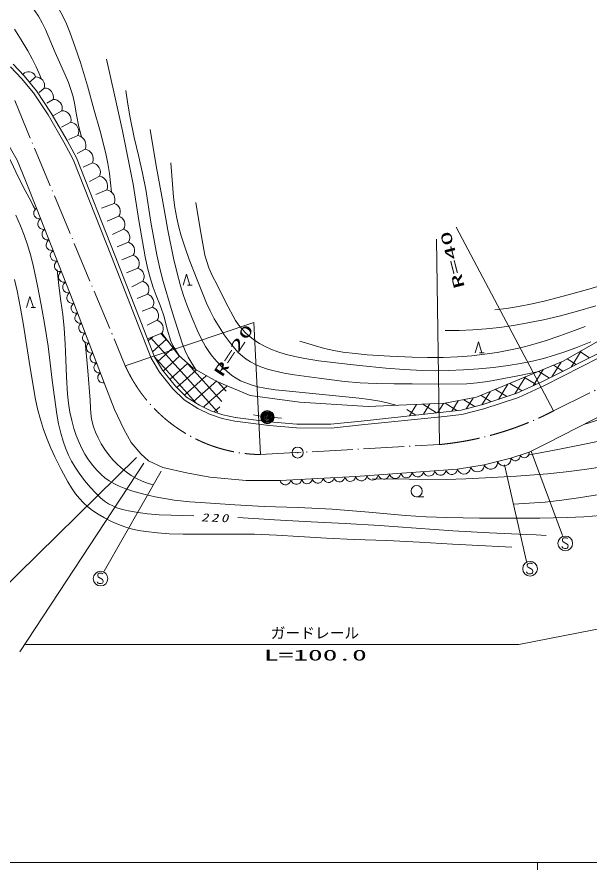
# Model space of a CAD drawing. Units: millimetres, scale not verified. Extents: x 69391 to 709391, y -64 to 359936.
# Drawn here: x 226782 to 304486, y 183936 to 299616 of the extents above; entities that cross this region are included whole.
import ezdxf
from ezdxf.enums import TextEntityAlignment as Align

# ---------------------------------------------------------------- set-up
doc = ezdxf.new("R2010")
doc.units = ezdxf.units.MM
doc.header["$LTSCALE"] = 1000
doc.linetypes.add('USER1', pattern=[7.000001, 5.508197, -0.688525, 0.114754, -0.688525])
for name, color, linetype, lineweight in [('S-SUV', 7, 'Continuous', 13), ('S-SUV-HICN', 1, 'Continuous', 13), ('S-SUV-LWCN', 7, 'Continuous', 13)]:
    doc.layers.add(name, color=color, linetype=linetype, lineweight=lineweight)
doc.styles.add('ＭＳ ゴシック', font='')
doc.styles.get('ＭＳ ゴシック').set_extended_font_data('MS Gothic')

# ---------------------------------------------------------------- blocks, each defined once
blk = doc.blocks.new('BUHIN1')
at = {"color": 7, "linetype": 'Continuous', "lineweight": 13}
blk.add_line((146, -746), (746, -746), dxfattribs=at)
blk.add_lwpolyline([(-458, -746), (0, 750), (458, -746)], dxfattribs=at)
blk = doc.blocks.new('BUHIN3')
at = {"color": 7, "linetype": 'Continuous', "lineweight": 13}
blk.add_line((0, -765), (995, -765), dxfattribs=at)
blk.add_circle((0, 0), 765, dxfattribs=at)
blk = doc.blocks.new('BUHIN4')
at = {"color": 7, "linetype": 'Continuous', "lineweight": 13}
for radius in [896, 792, 688, 580, 477, 351, 243, 140, 27]:
    blk.add_circle((0, 0), radius, dxfattribs=at)
blk = doc.blocks.new('BUHIN6')
at = {"color": 7, "linetype": 'Continuous', "lineweight": 13}
blk.add_lwpolyline([(310, 645), (255, 705), (180, 740), (75, 760), (-80, 760), (-210, 725), (-320, 650), (-385, 540), (-390, 425), (-385, 350), (-345, 250), (-275, 195), (270, -120), (330, -210), (370, -335), (360, -455), (325, -550), (255, -640), (100, -685), (-130, -685), (-230, -670), (-325, -625), (-405, -550), (-475, -435)], dxfattribs=at)
blk.add_circle((0, 0), 995, dxfattribs=at)
blk = doc.blocks.new('BUHIN8')
at = {"color": 7, "linetype": 'Continuous', "lineweight": 13}
for radius in [746, 22.5]:
    blk.add_circle((0, 0), radius, dxfattribs=at)
blk = doc.blocks.new('BUHIN13')
at = {"color": 7, "linetype": 'Continuous', "lineweight": 13}
blk.add_lwpolyline([(-280, 717), (-424, 599), (-530, 458), (-633, 256), (-658, 65), (-646, -124), (-559, -347), (-439, -494), (-291, -618), (-79, -696), (93, -724), (280, -717)], dxfattribs=at)
blk = doc.blocks.new('BUHIN14')
at = {"color": 7, "linetype": 'Continuous', "lineweight": 13}
blk.add_lwpolyline([(-258, 674), (-394, 564), (-494, 433), (-592, 245), (-616, 65), (-606, -113), (-526, -321), (-415, -460), (-277, -578), (-79, -652), (83, -680), (258, -674)], dxfattribs=at)
blk = doc.blocks.new('BUHIN15')
at = {"color": 7, "linetype": 'Continuous', "lineweight": 13}
blk.add_lwpolyline([(-732, -40), (-668, -205), (-573, -343), (-421, -497), (-255, -576), (-80, -621), (147, -609), (316, -545), (473, -448), (607, -279), (683, -132), (732, 40)], dxfattribs=at)
blk = doc.blocks.new('BUHIN16')
at = {"color": 7, "linetype": 'Continuous', "lineweight": 13}
blk.add_lwpolyline([(-767, -54), (-697, -226), (-594, -369), (-433, -527), (-258, -607), (-74, -652), (164, -636), (340, -565), (502, -462), (640, -282), (718, -127), (767, 54)], dxfattribs=at)
blk = doc.blocks.new('BUHIN17')
at = {"color": 7, "linetype": 'Continuous', "lineweight": 13}
blk.add_lwpolyline([(-914, -149), (-811, -348), (-672, -508), (-461, -680), (-242, -757), (-16, -791), (267, -744), (470, -641), (653, -498), (799, -268), (875, -73), (914, 149)], dxfattribs=at)
blk = doc.blocks.new('BUHIN18')
at = {"color": 7, "linetype": 'Continuous', "lineweight": 13}
blk.add_lwpolyline([(-904, -224), (-785, -415), (-633, -564), (-407, -720), (-182, -779), (48, -794), (328, -725), (524, -605), (696, -447), (823, -204), (883, -2), (904, 224)], dxfattribs=at)
blk = doc.blocks.new('BUHIN19')
at = {"color": 7, "linetype": 'Continuous', "lineweight": 13}
blk.add_lwpolyline([(-615, -214), (-520, -340), (-404, -434), (-237, -528), (-76, -554), (85, -550), (275, -484), (404, -387), (514, -266), (586, -89), (615, 56), (615, 214)], dxfattribs=at)

msp = doc.modelspace()

# ---------------------------------------------------------------- linework, layer by layer
at = {"layer": 'S-SUV'}
for p, q in [((227369, 291300), (225909, 292871)), ((226258, 293229), (227743, 291632)), ((227810, 292035), (227573, 291833)), ((227743, 291632), (229429, 289631)), ((229028, 289331), (227369, 291300)), ((229286, 291514), (228568, 290838)), ((230989, 286335), (229028, 289331)), ((229429, 289631), (231414, 286597)), ((230480, 289980), (229789, 289390)), ((231674, 288445), (230829, 287943)), ((232868, 286911), (231733, 286270)), ((233134, 282640), (230989, 286335)), ((231414, 286597), (233572, 282883)), ((234062, 285377), (232819, 284687)), ((235041, 283539), (233814, 283014)), ((225510, 282435), (226790, 280219)), ((234373, 280296), (233134, 282640)), ((233572, 282883), (234828, 280505)), ((236020, 281701), (234944, 281114)), ((226790, 280219), (227947, 277437)), ((239599, 267145), (234373, 280296)), ((234828, 280505), (240064, 267328)), ((236999, 279864), (235759, 279260)), ((237979, 278026), (236618, 277315)), ((227947, 277437), (229424, 273693)), ((238958, 276188), (237477, 275551)), ((239937, 274350), (238246, 273697)), ((229424, 273693), (234471, 260790)), ((240587, 272588), (239015, 271933)), ((241236, 270827), (239738, 270124)), ((286341, 271117), (299539, 246198)), ((241886, 269066), (240372, 268451)), ((283680, 269473), (284061, 241632)), ((240064, 267328), (245408, 253552)), ((242535, 267305), (241005, 266687)), ((244957, 253331), (239599, 267145)), ((243185, 265544), (241638, 264923)), ((243834, 263782), (242361, 263024)), ((244483, 262021), (243085, 261441)), ((234471, 260790), (238605, 250006)), ((245133, 260260), (243763, 259723)), ((241467, 252302), (258885, 258203)), ((245782, 258499), (244442, 257823)), ((258885, 258203), (259816, 240277)), ((300834, 252923), (307562, 256813)), ((246432, 256738), (244464, 255985)), ((245240, 256282), (244580, 255687)), ((244898, 256151), (254019, 246039)), ((247034, 255933), (245145, 254230)), ((246265, 256674), (247530, 255272)), ((246432, 256738), (248713, 253692)), ((247914, 254759), (245818, 252869)), ((245408, 253552), (246497, 251738)), ((245411, 253545), (251120, 247216)), ((248813, 253604), (246601, 251608)), ((248713, 253692), (250658, 251974)), ((298056, 250168), (305498, 253960)), ((305768, 253424), (298316, 249627)), ((303316, 254359), (301934, 252144)), ((303106, 254237), (304425, 253413)), ((246086, 251451), (244957, 253331)), ((249915, 252630), (247518, 250468)), ((249903, 252641), (254578, 247457)), ((289120, 248039), (300834, 252923)), ((300571, 252814), (299323, 250813)), ((299531, 252380), (300819, 251576)), ((301405, 253254), (302622, 252495)), ((247901, 249193), (246086, 251451)), ((246497, 251738), (248271, 249531)), ((251095, 251727), (248458, 249349)), ((250658, 251974), (253869, 250165)), ((298163, 251810), (296776, 249588)), ((297568, 251562), (299016, 250657)), ((238605, 250006), (240006, 246394)), ((252437, 250971), (249508, 248329)), ((253862, 250289), (250730, 247464)), ((253869, 250165), (258391, 248265)), ((254039, 250093), (255137, 248876)), ((293641, 249924), (295273, 248906)), ((295755, 250806), (294318, 248504)), ((294576, 248589), (298056, 250168)), ((295604, 250743), (297170, 249766)), ((249449, 247689), (247901, 249193)), ((248271, 249531), (249761, 248083)), ((255258, 249581), (253827, 248290)), ((290939, 248798), (289827, 247016)), ((291678, 249106), (293226, 248140)), ((293347, 249802), (292069, 247754)), ((298316, 249627), (294795, 248030)), ((251285, 246517), (249449, 247689)), ((249761, 248083), (251530, 246954)), ((253827, 248290), (252813, 247376)), ((258391, 248265), (265085, 247361)), ((284788, 247225), (289120, 248039)), ((286608, 247567), (285737, 246171)), ((287365, 247709), (288863, 246775)), ((288627, 247946), (287717, 246489)), ((289715, 248287), (291091, 247428)), ((289943, 247045), (294576, 248589)), ((294795, 248030), (290111, 246469)), ((252878, 245743), (251285, 246517)), ((251530, 246954), (253068, 246206)), ((252813, 247376), (252060, 246696)), ((254299, 246749), (253526, 246052)), ((265085, 247361), (274387, 246773)), ((274387, 246773), (284788, 247225)), ((279634, 246403), (280882, 245624)), ((280947, 247058), (279989, 245524)), ((281800, 247095), (283656, 245936)), ((282778, 247138), (281905, 245739)), ((284609, 247217), (283821, 245955)), ((284861, 247228), (286431, 246249)), ((287023, 246315), (289943, 247045)), ((290111, 246469), (287130, 245723)), ((298503, 241735), (308627, 246927)), ((240006, 246394), (241272, 243733)), ((254581, 245167), (252878, 245743)), ((253068, 246206), (254715, 245650)), ((254715, 245650), (256413, 245280)), ((256370, 245287), (261018, 244695)), ((259851, 245495), (258865, 245663)), ((261636, 245287), (262634, 245225)), ((284291, 245404), (273495, 244304)), ((274740, 244933), (287023, 246315)), ((287130, 245723), (284291, 245404)), ((256307, 244791), (254581, 245167)), ((260967, 244197), (256307, 244791)), ((264694, 243913), (260967, 244197)), ((261018, 244695), (264715, 244413)), ((264715, 244413), (269354, 244378)), ((269354, 244378), (273444, 244801)), ((273495, 244304), (269378, 243878)), ((273444, 244801), (274740, 244933)), ((241272, 243733), (242259, 241910)), ((269378, 243878), (264694, 243913)), ((242259, 241910), (243568, 240365)), ((293776, 239765), (296237, 240623)), ((296237, 240623), (298503, 241735)), ((296518, 240743), (300745, 229314)), ((242967, 239882), (219908, 217238)), ((243568, 240365), (244597, 239421)), ((290159, 238870), (293776, 239765)), ((243980, 239099), (227149, 213501)), ((244597, 239421), (246571, 238499)), ((246571, 238499), (249746, 237812)), ((286504, 238273), (290159, 238870)), ((292917, 238865), (295892, 225791)), ((246336, 238004), (238586, 224461)), ((249746, 237812), (252921, 237212)), ((252921, 237212), (257837, 236761)), ((262453, 236744), (272707, 237304)), ((272707, 237304), (286504, 238273)), ((257837, 236761), (262453, 236744)), ((294830, 214519), (319435, 219312)), ((227937, 214519), (294830, 214519)), ((69391, 184936), (608391, 184936)), ((297391, 184936), (297391, 183936))]:
    msp.add_line(p, q, dxfattribs=at)
at = {"layer": 'S-SUV', "linetype": 'USER1'}
for p, q in [((226463, 288281), (241467, 252302)), ((299539, 246198), (316817, 254731)), ((259816, 240277), (284061, 241632))]:
    msp.add_line(p, q, dxfattribs=at)
at = {"layer": 'S-SUV'}
for centre, radius, start, end in [((228352, 291221), 978, 17.42986, 123.69006), ((229307, 290299), 1215, 344.76359, 91.02379), ((230501, 288765), 1215, 344.76359, 91.02379), ((231695, 287231), 1215, 344.76359, 91.02379), ((232889, 285697), 1215, 344.76359, 91.02379), ((233815, 284066), 1334, 336.75074, 79.34739), ((234794, 282228), 1334, 336.75074, 79.34739), ((235774, 280390), 1334, 336.75074, 79.34739), ((236753, 278552), 1334, 336.75074, 79.34739), ((237732, 276714), 1334, 336.75074, 79.34739), ((238711, 274876), 1334, 336.75074, 79.34739), ((239602, 273225), 1173, 327.11143, 73.37164), ((240251, 271464), 1173, 327.11143, 73.37164), ((240900, 269703), 1173, 327.11143, 73.37164), ((241550, 267942), 1173, 327.11143, 73.37164), ((242199, 266181), 1173, 327.11143, 73.37164), ((242849, 264419), 1173, 327.11143, 73.37164), ((243498, 262658), 1173, 327.11143, 73.37164), ((244148, 260897), 1173, 327.11143, 73.37164), ((244797, 259136), 1173, 327.11143, 73.37164), ((245447, 257375), 1173, 327.11143, 73.37164)]:
    msp.add_arc(centre, radius, start, end, dxfattribs=at)
at = {"layer": 'S-SUV', "linetype": 'USER1'}
for centre, radius, start, end in [((260079, 260689), 20414, 204.2589, 269.26225), ((280124, 283489), 42042, 275.3728, 297.50195)]:
    msp.add_arc(centre, radius, start, end, dxfattribs=at)
at = {"layer": 'S-SUV-HICN'}
for points in [[(238904, 293918), (240011, 289055), (241081, 284173), (241825, 280562), (242510, 276939), (243312, 272016), (244158, 267089), (244494, 265587), (244887, 264099), (245241, 262954), (245652, 261830), (246226, 260394), (246744, 258936), (247162, 257291), (247638, 255665), (247918, 255053), (248254, 254464), (248529, 254032), (248813, 253604)], [(226616, 272748), (227252, 271313), (227758, 270030), (228211, 268719), (228649, 267234), (229029, 265733), (229577, 263161), (230067, 260574), (230565, 257779), (231002, 254975), (231556, 250349), (232169, 245736), (232414, 244445), (232720, 243160), (233029, 242104), (233398, 241057), (233753, 240208), (234161, 239388), (234656, 238550), (235209, 237732), (235946, 236765), (236743, 235819), (237410, 235091), (238122, 234403), (238647, 233972), (239204, 233594), (239754, 233301), (240333, 233061), (241097, 232820), (241894, 232633), (243189, 232413), (244481, 232253), (246076, 232119), (247681, 232045), (249232, 232004), (250780, 231968)], [(265134, 255678), (266803, 255145), (268485, 254671), (269730, 254393), (270988, 254174), (272623, 253962), (274269, 253809), (277330, 253611), (280387, 253473), (282474, 253431), (284563, 253449), (286505, 253538), (288444, 253687), (290185, 253879), (291917, 254130), (293490, 254416), (295059, 254763), (296739, 255204), (298413, 255706), (300414, 256376), (302406, 257108), (303116, 257381), (303825, 257659)], [(303649, 244374), (308413, 245852), (313185, 247315), (315069, 247804), (316968, 248236), (319039, 248644), (321131, 248996), (321960, 249109), (322801, 249207)], [(256705, 231750), (261684, 231432), (266674, 231152), (271296, 230924), (275923, 230635), (280895, 230271), (285879, 229930), (290858, 229651), (295846, 229423), (297183, 229369), (298530, 229317)]]:
    msp.add_lwpolyline(points, dxfattribs=at)
at = {"layer": 'S-SUV-LWCN'}
for points in [[(226690, 306045), (227456, 305653), (228203, 305202), (228912, 304708), (229582, 304167), (230251, 303549), (230883, 302881), (231477, 302163), (232028, 301401), (232514, 300633), (232953, 299825), (233473, 298711), (233941, 297563), (234685, 295512), (235373, 293437), (236316, 290302), (237203, 287141), (238040, 284131), (238821, 281096), (239093, 279747), (239306, 278376), (239466, 277126), (239608, 275874)], [(226782, 302664), (227314, 302366), (227811, 302018), (228246, 301626), (228641, 301189), (229177, 300475), (229669, 299719), (230181, 298831), (230641, 297912), (231944, 294827), (233302, 291768), (233749, 290721), (234140, 289651), (234391, 288809), (234584, 287944), (234844, 286339), (235165, 284735), (235338, 284048), (235521, 283362)], [(226413, 297963), (227359, 296510), (228253, 295026), (228838, 293969), (229374, 292878), (229749, 292040), (230114, 291197)], [(215715, 291675), (216719, 290749), (217773, 289858), (218703, 289069), (219589, 288236), (220853, 286902), (222079, 285519), (223108, 284311), (224097, 283056), (224692, 282218), (225242, 281339), (225963, 279993), (226636, 278609), (227628, 276587), (228681, 274579), (228975, 274034), (229269, 273489)], [(241548, 289671), (241810, 287817), (242133, 285965), (242685, 283302), (243295, 280653), (243790, 278441), (244228, 276207), (244948, 271799), (245730, 267388), (246092, 265729), (246515, 264076), (247834, 259654), (249211, 255248), (249576, 254362), (250000, 253493), (250525, 252598), (251095, 251727)], [(244849, 284367), (245665, 279449), (246537, 274532), (247246, 270731), (248016, 266926), (248450, 265045), (248943, 263181), (249342, 261861), (249797, 260563), (250519, 258767), (251299, 256988), (251797, 255940), (252352, 254914), (252781, 254242), (253258, 253605), (253883, 252879), (254563, 252182), (255225, 251577), (255923, 251020), (256493, 250633), (257103, 250294), (257807, 249983), (258535, 249728), (259445, 249480), (260379, 249288), (261813, 249073), (263254, 248919), (268217, 248421), (273184, 247903), (274584, 247740), (275972, 247517), (277162, 247256), (278353, 246945)], [(247662, 279848), (247805, 277524), (248010, 275194), (248200, 273767), (248449, 272350), (248720, 271133), (249051, 269921), (249565, 268325), (250141, 266736), (251287, 263770), (252488, 260832), (252981, 259752), (253528, 258701), (254175, 257603), (254876, 256533), (255545, 255600), (256268, 254696), (256783, 254136), (257345, 253615), (257874, 253211), (258448, 252849), (259142, 252489), (259866, 252181), (260756, 251874), (261669, 251623), (263009, 251337), (264365, 251110), (267778, 250616), (271190, 250181), (273324, 250015), (275472, 249908), (277920, 249857), (280376, 249865), (284074, 249845), (287782, 249885), (289205, 250015), (290634, 250205), (292784, 250570), (294920, 250993), (296240, 251273), (297567, 251562)], [(251016, 274459), (251613, 270876), (252271, 267302), (252511, 266441), (252808, 265600), (253302, 264485), (253858, 263378), (255113, 260907), (256414, 258481), (256836, 257865), (257307, 257284), (257833, 256736), (258408, 256223), (259022, 255757), (259678, 255335), (260426, 254932), (261211, 254578), (262170, 254219), (263160, 253913), (264478, 253586), (265813, 253316), (267713, 253007), (269635, 252755), (273208, 252348), (276788, 252001), (279281, 251810), (281778, 251679), (283526, 251642), (285283, 251666), (287339, 251755), (289403, 251905), (291405, 252104), (293408, 252364), (295045, 252631), (296680, 252958), (298175, 253323), (299665, 253749), (301233, 254262), (302782, 254831), (304604, 255578)], [(291571, 259917), (293186, 260108), (294803, 260361), (296627, 260719), (298441, 261137), (301552, 261946), (304653, 262814), (307159, 263569), (309647, 264381), (313495, 265731), (317335, 267143), (319574, 267950), (321832, 268699), (323594, 269219), (325373, 269681), (327380, 270134), (329411, 270531), (332401, 271060), (335381, 271649), (338026, 272241), (340687, 272775), (341817, 272972), (342942, 273153)], [(232224, 265317), (232447, 263205), (232730, 261090), (232977, 259271), (233165, 257434), (233310, 255281), (233395, 253113), (233478, 250798), (233622, 248484), (233759, 247253), (233958, 246020), (234193, 244905), (234488, 243803), (234806, 242846), (235185, 241900), (235556, 241113), (235985, 240348), (236494, 239561), (237055, 238805), (237596, 238170), (238187, 237570), (238702, 237126), (239261, 236723), (239925, 236333), (240618, 235995), (241539, 235628), (242488, 235315), (243983, 234904), (245502, 234550), (246795, 234298), (248100, 234106), (250217, 233881), (252340, 233715), (256323, 233451), (260315, 233246), (264932, 233083), (269544, 232860), (274513, 232441), (279490, 232012), (282273, 231847), (285060, 231741), (289509, 231664), (293969, 231647), (297678, 231671), (301382, 231754), (303658, 231846), (305940, 231998)], [(226418, 264039), (226786, 262463), (227258, 260143), (227670, 257813), (228434, 252885), (229242, 247958), (229568, 246496), (229954, 245048), (230378, 243695), (230860, 242360), (231352, 241147), (231902, 239951), (232752, 238252), (233661, 236571), (234165, 235743), (234719, 234948), (235235, 234313), (235803, 233711), (236390, 233184), (237015, 232703), (237804, 232175), (238633, 231692), (239575, 231209), (240545, 230780), (241396, 230459), (242265, 230196), (243251, 229978), (244249, 229820), (245821, 229650), (247406, 229540), (249300, 229472), (251198, 229463), (255091, 229490), (258988, 229457), (261984, 229349), (264987, 229181), (268748, 228949), (272521, 228777), (276937, 228613), (281361, 228388), (285831, 228108), (290313, 227887), (292100, 227809), (293887, 227731)], [(284871, 257085), (286739, 257101), (288615, 257178), (290409, 257316), (292199, 257514), (294131, 257792), (296053, 258128), (298180, 258566), (300292, 259062), (302787, 259716), (305276, 260431)], [(236003, 255578), (236371, 251626), (236680, 247660), (236730, 246538), (236840, 245414), (236967, 244729), (237152, 244058), (237430, 243297), (237769, 242545), (238196, 241744), (238672, 240978), (239186, 240264), (239753, 239578), (240304, 238998), (240904, 238455), (241570, 237929), (242280, 237446), (243002, 237031), (243750, 236670), (244456, 236393), (245179, 236175), (245227, 236162), (245275, 236150)], [(296048, 240204), (300134, 240959), (304211, 241772), (307422, 242437)], [(274988, 236972), (279973, 236928), (284970, 236909), (287647, 236982), (290331, 237115), (294542, 237348), (298746, 237642), (301251, 237911), (303759, 238242), (308288, 238919), (312821, 239536), (314828, 239732), (316849, 239869), (318772, 239926), (320702, 239923), (321946, 239866), (323200, 239748), (324117, 239608), (325026, 239409), (325709, 239203), (326368, 238942), (326441, 238908), (326513, 238874)], [(294126, 233554), (296261, 233664), (298393, 233835), (300657, 234086), (302924, 234398), (307752, 235156), (312575, 235974), (314251, 236277), (315931, 236521), (317002, 236614), (318087, 236648), (318974, 236639), (319864, 236603)]]:
    msp.add_lwpolyline(points, dxfattribs=at)

# ---------------------------------------------------------------- block references
at = {"layer": 'S-SUV'}
for name, p in [('BUHIN13', (229704, 272976)), ('BUHIN13', (230265, 271542)), ('BUHIN13', (230826, 270109)), ('BUHIN13', (231387, 268675)), ('BUHIN13', (231948, 267241)), ('BUHIN13', (232508, 265808)), ('BUHIN13', (233069, 264374)), ('BUHIN1', (249773, 264009)), ('BUHIN13', (233630, 262940)), ('BUHIN1', (228537, 260948)), ('BUHIN13', (234191, 261507)), ('BUHIN14', (234730, 260116)), ('BUHIN14', (235246, 258768)), ('BUHIN14', (235763, 257420)), ('BUHIN14', (236280, 256072)), ('BUHIN14', (236796, 254724)), ('BUHIN1', (289375, 254826)), ('BUHIN14', (237313, 253376)), ('BUHIN14', (237830, 252028)), ('BUHIN14', (238346, 250680)), ('BUHIN4', (260738, 245343)), ('BUHIN8', (264852, 240548)), ('BUHIN19', (295621, 240408)), ('BUHIN18', (292871, 239541)), ('BUHIN19', (294391, 239979)), ('BUHIN17', (287418, 238423)), ('BUHIN17', (289245, 238721)), ('BUHIN18', (291063, 239094)), ('BUHIN15', (270510, 237184)), ('BUHIN15', (271975, 237264)), ('BUHIN16', (273474, 237358)), ('BUHIN16', (275007, 237465)), ('BUHIN16', (276540, 237573)), ('BUHIN16', (278073, 237681)), ('BUHIN16', (279606, 237789)), ('BUHIN16', (281139, 237896)), ('BUHIN16', (282672, 238004)), ('BUHIN16', (284205, 238112)), ('BUHIN16', (285738, 238219)), ('BUHIN15', (263185, 236784)), ('BUHIN15', (264650, 236864)), ('BUHIN15', (266115, 236944)), ('BUHIN15', (267580, 237024)), ('BUHIN15', (269045, 237104)), ('BUHIN3', (280982, 235312)), ('BUHIN6', (301146, 228234)), ('BUHIN6', (296363, 224790)), ('BUHIN6', (238108, 223451))]:
    msp.add_blockref(name, p, dxfattribs=at)

# ---------------------------------------------------------------- texts
at = {"layer": 'S-SUV', "style": 'ＭＳ ゴシック', "width": 2}
for s, rotation, p in [('R=40', 104.5, (287942, 263107)), ('R=20', 56.8, (254957, 250420))]:
    msp.add_text(s, height=1466, rotation=rotation, dxfattribs=at).set_placement(p, align=Align.BOTTOM_LEFT)
at = {"layer": 'S-SUV', "style": 'ＭＳ ゴシック'}
msp.add_text('ガードレール', height=1466, dxfattribs=at).set_placement((261185, 214897), align=Align.BOTTOM_LEFT)
at = {"layer": 'S-SUV', "style": 'ＭＳ ゴシック', "width": 2}
msp.add_text('L=100.0', height=1466, dxfattribs=at).set_placement((260262, 211899), align=Align.BOTTOM_LEFT)
at = {"layer": 'S-SUV', "insert": (251724, 231200), "char_height": 1100, "attachment_point": 7, "rotation": 358.1, "style": 'ＭＳ ゴシック'}
msp.add_mtext('\\T1.33;\\W1.35;\\Q15;220', dxfattribs=at)

doc.saveas('drawing.dxf')
